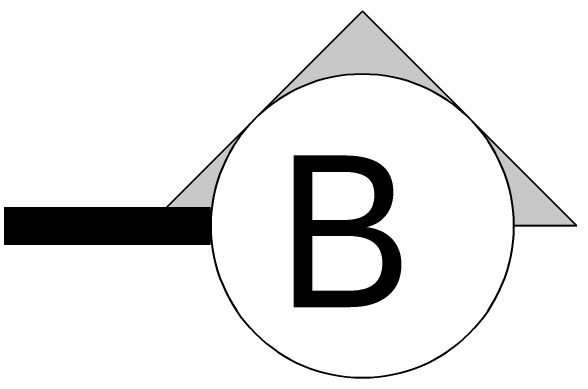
# Model space of a CAD drawing. Header units: millimetres. Extents: x 118878 to 201916, y 10986 to 20993.
# Drawn here: x 181181.8 to 181331, y 17183 to 17279.5 of the extents above; entities that cross this region are included whole.
import ezdxf
from ezdxf.enums import TextEntityAlignment as Align

# ---------------------------------------------------------------- set-up
doc = ezdxf.new("R2010")
doc.units = ezdxf.units.MM
doc.header["$LTSCALE"] = 100
doc.linetypes.add('DASHDOT', pattern=[1, 0.5, -0.25, 0, -0.25])
doc.layers.add('3', color=3, linetype='Continuous')
doc.layers.add('TOOLS', color=1, linetype='Continuous')
doc.styles.add('2222', font='seguibli.ttf', dxfattribs={"height": 0.5})

# ---------------------------------------------------------------- blocks, each defined once
blk = doc.blocks.new('SEC-SSS1')
at = {"layer": 'TOOLS'}
h = blk.add_hatch(color=3, dxfattribs=at)
h.dxf.hatch_style = 1
h.paths.add_polyline_path([(56.57, -56.57), (28.28, -28.28, -0.198912), (40, -56.57, -0.198912), (28.28, -84.85)])
h.paths.add_polyline_path([(28.28, -84.85, -0.198912), (0, -96.57), (0, -113.14)])
h.paths.add_polyline_path([(0, 0), (0, -16.57, -0.198912), (28.28, -28.28)])
at = {"layer": 'TOOLS', "color": 3}
for p, q in [((0, 0), (0, -16.57)), ((0, 0), (56.57, -56.57)), ((0, -113.14), (56.57, -56.57))]:
    blk.add_line(p, q, dxfattribs=at)
at = {"layer": 'TOOLS', "color": 3, "linetype": 'DASHDOT', "const_width": 10}
blk.add_lwpolyline([(0, -96.57), (0, -296.57)], dxfattribs=at)
at = {"layer": 'TOOLS', "color": 3}
blk.add_circle((0, -56.57), 40, dxfattribs=at)
blk = doc.blocks.new('SEC-S-N-1')
at = {"layer": '3', "xscale": -1, "rotation": 270}
blk.add_blockref('SEC-SSS1', (1550, -970), dxfattribs=at)
at = {"layer": 'TOOLS', "style": '2222'}
blk.add_text('B', height=40, dxfattribs=at).set_placement((1488.73, -971.42), align=Align.MIDDLE)

msp = doc.modelspace()

# ---------------------------------------------------------------- block references
at = {"layer": '3'}
msp.add_blockref('SEC-S-N-1', (179780.98, 18192.97), dxfattribs=at)

doc.saveas('drawing.dxf')
